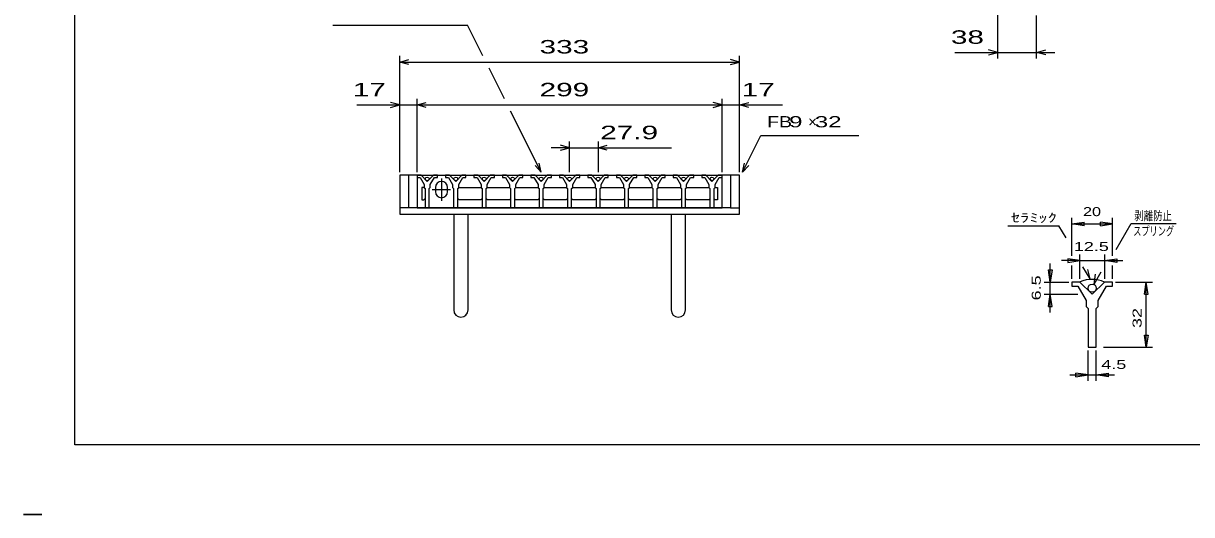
# Model space of a CAD drawing. Units: millimetres, scale not verified. Extents: x -1092 to 1034, y -753 to 635.
# Drawn here: x -1092 to 53, y -753 to -271 of the extents above; entities that cross this region are included whole.
import ezdxf
from ezdxf.enums import TextEntityAlignment as Align

# ---------------------------------------------------------------- set-up
doc = ezdxf.new("R2010")
doc.units = ezdxf.units.MM
doc.header["$LTSCALE"] = 6
for name, color, linetype, lineweight in [('0_2', 150, 'Continuous', 25), ('16', 3, 'Continuous', 25), ('19', 6, 'Continuous', 25), ('22', 2, 'Continuous', 25), ('32', 4, 'Continuous', 25)]:
    doc.layers.add(name, color=color, linetype=linetype, lineweight=lineweight)
doc.styles.add('ベクトル', font='')
doc.styles.get('ベクトル').set_extended_font_data('ベクトル')

msp = doc.modelspace()

# ---------------------------------------------------------------- linework, layer by layer
at = {"layer": '0_2'}
for p, q in [((-1041.6, -684.6), (-1041.6, 635.4)), ((1034.4, -684.6), (-1041.6, -684.6))]:
    msp.add_line(p, q, dxfattribs=at)
at = {"layer": '16'}
for p, q in [((-706.3, -420.4), (-706.3, -422.4)), ((-702.3, -420.4), (-706.3, -420.4)), ((-706.3, -420.4), (-407.3, -420.4)), ((-706.3, -420.4), (-706.3, -452.4)), ((-706.3, -422.4), (-703.3, -422.4)), ((-703.3, -422.4), (-699.3, -429.4)), ((-696.3, -426.4), (-702.3, -420.4)), ((-690.3, -420.4), (-696.3, -426.4)), ((-693.3, -429.4), (-689.3, -422.4)), ((-686.3, -420.4), (-690.3, -420.4)), ((-689.3, -422.4), (-686.3, -422.4)), ((-686.3, -422.4), (-686.3, -420.4)), ((-682.35, -423.4), (-682.35, -445.4)), ((-678.4, -420.4), (-678.4, -422.4)), ((-674.4, -420.4), (-678.4, -420.4)), ((-678.4, -422.4), (-675.4, -422.4)), ((-675.4, -422.4), (-671.4, -429.4)), ((-668.4, -426.4), (-674.4, -420.4)), ((-662.4, -420.4), (-668.4, -426.4)), ((-665.4, -429.4), (-661.4, -422.4)), ((-658.4, -420.4), (-662.4, -420.4)), ((-661.4, -422.4), (-658.4, -422.4)), ((-658.4, -422.4), (-658.4, -420.4)), ((-650.5, -420.4), (-650.5, -422.4)), ((-646.5, -420.4), (-650.5, -420.4)), ((-650.5, -422.4), (-647.5, -422.4)), ((-647.5, -422.4), (-643.5, -429.4)), ((-640.5, -426.4), (-646.5, -420.4)), ((-634.5, -420.4), (-640.5, -426.4)), ((-637.5, -429.4), (-633.5, -422.4)), ((-630.5, -420.4), (-634.5, -420.4)), ((-633.5, -422.4), (-630.5, -422.4)), ((-630.5, -422.4), (-630.5, -420.4)), ((-622.6, -420.4), (-622.6, -422.4)), ((-618.6, -420.4), (-622.6, -420.4)), ((-622.6, -422.4), (-619.6, -422.4)), ((-619.6, -422.4), (-615.6, -429.4)), ((-612.6, -426.4), (-618.6, -420.4)), ((-606.6, -420.4), (-612.6, -426.4)), ((-609.6, -429.4), (-605.6, -422.4)), ((-602.6, -420.4), (-606.6, -420.4)), ((-605.6, -422.4), (-602.6, -422.4)), ((-602.6, -422.4), (-602.6, -420.4)), ((-594.7, -420.4), (-594.7, -422.4)), ((-590.7, -420.4), (-594.7, -420.4)), ((-594.7, -422.4), (-591.7, -422.4)), ((-591.7, -422.4), (-587.7, -429.4)), ((-584.7, -426.4), (-590.7, -420.4)), ((-578.7, -420.4), (-584.7, -426.4)), ((-581.7, -429.4), (-577.7, -422.4)), ((-574.7, -420.4), (-578.7, -420.4)), ((-577.7, -422.4), (-574.7, -422.4)), ((-574.7, -422.4), (-574.7, -420.4)), ((-566.8, -420.4), (-566.8, -422.4)), ((-562.8, -420.4), (-566.8, -420.4)), ((-566.8, -422.4), (-563.8, -422.4)), ((-563.8, -422.4), (-559.8, -429.4)), ((-556.8, -426.4), (-562.8, -420.4)), ((-550.8, -420.4), (-556.8, -426.4)), ((-553.8, -429.4), (-549.8, -422.4)), ((-546.8, -420.4), (-550.8, -420.4)), ((-549.8, -422.4), (-546.8, -422.4)), ((-546.8, -422.4), (-546.8, -420.4)), ((-538.9, -420.4), (-538.9, -422.4)), ((-534.9, -420.4), (-538.9, -420.4)), ((-538.9, -422.4), (-535.9, -422.4)), ((-535.9, -422.4), (-531.9, -429.4)), ((-528.9, -426.4), (-534.9, -420.4)), ((-522.9, -420.4), (-528.9, -426.4)), ((-525.9, -429.4), (-521.9, -422.4)), ((-518.9, -420.4), (-522.9, -420.4)), ((-521.9, -422.4), (-518.9, -422.4)), ((-518.9, -422.4), (-518.9, -420.4)), ((-511, -420.4), (-511, -422.4)), ((-507, -420.4), (-511, -420.4)), ((-511, -422.4), (-508, -422.4)), ((-508, -422.4), (-504, -429.4)), ((-501, -426.4), (-507, -420.4)), ((-495, -420.4), (-501, -426.4)), ((-498, -429.4), (-494, -422.4)), ((-491, -420.4), (-495, -420.4)), ((-494, -422.4), (-491, -422.4)), ((-491, -422.4), (-491, -420.4)), ((-483.1, -420.4), (-483.1, -422.4)), ((-479.1, -420.4), (-483.1, -420.4)), ((-483.1, -422.4), (-480.1, -422.4)), ((-480.1, -422.4), (-476.1, -429.4)), ((-473.1, -426.4), (-479.1, -420.4)), ((-467.1, -420.4), (-473.1, -426.4)), ((-470.1, -429.4), (-466.1, -422.4)), ((-463.1, -420.4), (-467.1, -420.4)), ((-466.1, -422.4), (-463.1, -422.4)), ((-463.1, -422.4), (-463.1, -420.4)), ((-455.2, -420.4), (-455.2, -422.4)), ((-451.2, -420.4), (-455.2, -420.4)), ((-455.2, -422.4), (-452.2, -422.4)), ((-452.2, -422.4), (-448.2, -429.4)), ((-445.2, -426.4), (-451.2, -420.4)), ((-439.2, -420.4), (-445.2, -426.4)), ((-442.2, -429.4), (-438.2, -422.4)), ((-435.2, -420.4), (-439.2, -420.4)), ((-438.2, -422.4), (-435.2, -422.4)), ((-435.2, -422.4), (-435.2, -420.4)), ((-427.3, -420.4), (-427.3, -422.4)), ((-423.3, -420.4), (-427.3, -420.4)), ((-427.3, -422.4), (-424.3, -422.4)), ((-424.3, -422.4), (-420.3, -429.4)), ((-417.3, -426.4), (-423.3, -420.4)), ((-411.3, -420.4), (-417.3, -426.4)), ((-414.3, -429.4), (-410.3, -422.4)), ((-407.3, -420.4), (-411.3, -420.4)), ((-410.3, -422.4), (-407.3, -422.4)), ((-407.3, -422.4), (-407.3, -420.4)), ((-407.3, -452.4), (-407.3, -420.4)), ((-699.55, -432.4), (-701.55, -432.4)), ((-701.55, -432.4), (-701.55, -444.4)), ((-698.55, -433.4), (-699.55, -432.4)), ((-699.3, -429.4), (-699.3, -432.4)), ((-699.3, -432.4), (-698.3, -433.4)), ((-698.3, -433.4), (-698.3, -452.4)), ((-694.3, -433.4), (-693.3, -432.4)), ((-694.3, -452.4), (-694.3, -433.4)), ((-693.3, -432.4), (-693.3, -429.4)), ((-691.35, -434.4), (-673.35, -434.4)), ((-688.35, -432.4), (-688.35, -436.4)), ((-676.35, -436.4), (-676.35, -432.4)), ((-671.4, -429.4), (-671.4, -432.4)), ((-671.4, -432.4), (-670.4, -433.4)), ((-670.4, -433.4), (-670.4, -452.4)), ((-666.4, -433.4), (-665.4, -432.4)), ((-666.4, -452.4), (-666.4, -433.4)), ((-666.15, -433.4), (-665.15, -432.4)), ((-665.4, -432.4), (-665.4, -429.4)), ((-665.15, -432.4), (-643.75, -432.4)), ((-643.75, -432.4), (-642.75, -433.4)), ((-643.5, -429.4), (-643.5, -432.4)), ((-643.5, -432.4), (-642.5, -433.4)), ((-642.5, -433.4), (-642.5, -452.4)), ((-638.5, -433.4), (-637.5, -432.4)), ((-638.5, -452.4), (-638.5, -433.4)), ((-638.25, -433.4), (-637.25, -432.4)), ((-637.5, -432.4), (-637.5, -429.4)), ((-637.25, -432.4), (-615.85, -432.4)), ((-615.85, -432.4), (-614.85, -433.4)), ((-615.6, -429.4), (-615.6, -432.4)), ((-615.6, -432.4), (-614.6, -433.4)), ((-614.6, -433.4), (-614.6, -452.4)), ((-610.6, -433.4), (-609.6, -432.4)), ((-610.6, -452.4), (-610.6, -433.4)), ((-610.35, -433.4), (-609.35, -432.4)), ((-609.6, -432.4), (-609.6, -429.4)), ((-609.35, -432.4), (-587.95, -432.4)), ((-587.95, -432.4), (-586.95, -433.4)), ((-587.7, -429.4), (-587.7, -432.4)), ((-587.7, -432.4), (-586.7, -433.4)), ((-586.7, -433.4), (-586.7, -452.4)), ((-582.7, -433.4), (-581.7, -432.4)), ((-582.7, -452.4), (-582.7, -433.4)), ((-582.45, -433.4), (-581.45, -432.4)), ((-581.7, -432.4), (-581.7, -429.4)), ((-581.45, -432.4), (-560.05, -432.4)), ((-560.05, -432.4), (-559.05, -433.4)), ((-559.8, -429.4), (-559.8, -432.4)), ((-559.8, -432.4), (-558.8, -433.4)), ((-558.8, -433.4), (-558.8, -452.4)), ((-554.8, -433.4), (-553.8, -432.4)), ((-554.8, -452.4), (-554.8, -433.4)), ((-554.55, -433.4), (-553.55, -432.4)), ((-553.8, -432.4), (-553.8, -429.4)), ((-553.55, -432.4), (-532.15, -432.4)), ((-532.15, -432.4), (-531.15, -433.4)), ((-531.9, -429.4), (-531.9, -432.4)), ((-531.9, -432.4), (-530.9, -433.4)), ((-530.9, -433.4), (-530.9, -452.4)), ((-526.9, -433.4), (-525.9, -432.4)), ((-526.9, -452.4), (-526.9, -433.4)), ((-526.65, -433.4), (-525.65, -432.4)), ((-525.9, -432.4), (-525.9, -429.4)), ((-525.65, -432.4), (-504.25, -432.4)), ((-504.25, -432.4), (-503.25, -433.4)), ((-504, -429.4), (-504, -432.4)), ((-504, -432.4), (-503, -433.4)), ((-503, -433.4), (-503, -452.4)), ((-499, -433.4), (-498, -432.4)), ((-499, -452.4), (-499, -433.4)), ((-498.75, -433.4), (-497.75, -432.4)), ((-498, -432.4), (-498, -429.4)), ((-497.75, -432.4), (-476.35, -432.4)), ((-476.35, -432.4), (-475.35, -433.4)), ((-476.1, -429.4), (-476.1, -432.4)), ((-476.1, -432.4), (-475.1, -433.4)), ((-475.1, -433.4), (-475.1, -452.4)), ((-471.1, -433.4), (-470.1, -432.4)), ((-471.1, -452.4), (-471.1, -433.4)), ((-470.85, -433.4), (-469.85, -432.4)), ((-470.1, -432.4), (-470.1, -429.4)), ((-469.85, -432.4), (-448.45, -432.4)), ((-448.45, -432.4), (-447.45, -433.4)), ((-448.2, -429.4), (-448.2, -432.4)), ((-448.2, -432.4), (-447.2, -433.4)), ((-447.2, -433.4), (-447.2, -452.4)), ((-443.2, -433.4), (-442.2, -432.4)), ((-443.2, -452.4), (-443.2, -433.4)), ((-442.95, -433.4), (-441.95, -432.4)), ((-442.2, -432.4), (-442.2, -429.4)), ((-441.95, -432.4), (-420.55, -432.4)), ((-420.55, -432.4), (-419.55, -433.4)), ((-420.3, -429.4), (-420.3, -432.4)), ((-420.3, -432.4), (-419.3, -433.4)), ((-419.3, -433.4), (-419.3, -452.4)), ((-415.3, -433.4), (-414.3, -432.4)), ((-415.3, -452.4), (-415.3, -433.4)), ((-415.05, -433.4), (-414.05, -432.4)), ((-414.3, -432.4), (-414.3, -429.4)), ((-414.05, -432.4), (-412.05, -432.4)), ((-412.05, -432.4), (-412.05, -444.4)), ((-701.55, -444.4), (-699.55, -444.4)), ((-699.55, -444.4), (-698.55, -443.4)), ((-665.15, -444.4), (-666.15, -443.4)), ((-643.75, -444.4), (-665.15, -444.4)), ((-642.75, -443.4), (-643.75, -444.4)), ((-637.25, -444.4), (-638.25, -443.4)), ((-615.85, -444.4), (-637.25, -444.4)), ((-614.85, -443.4), (-615.85, -444.4)), ((-609.35, -444.4), (-610.35, -443.4)), ((-587.95, -444.4), (-609.35, -444.4)), ((-586.95, -443.4), (-587.95, -444.4)), ((-581.45, -444.4), (-582.45, -443.4)), ((-560.05, -444.4), (-581.45, -444.4)), ((-559.05, -443.4), (-560.05, -444.4)), ((-553.55, -444.4), (-554.55, -443.4)), ((-532.15, -444.4), (-553.55, -444.4)), ((-531.15, -443.4), (-532.15, -444.4)), ((-525.65, -444.4), (-526.65, -443.4)), ((-504.25, -444.4), (-525.65, -444.4)), ((-503.25, -443.4), (-504.25, -444.4)), ((-497.75, -444.4), (-498.75, -443.4)), ((-476.35, -444.4), (-497.75, -444.4)), ((-475.35, -443.4), (-476.35, -444.4)), ((-469.85, -444.4), (-470.85, -443.4)), ((-448.45, -444.4), (-469.85, -444.4)), ((-447.45, -443.4), (-448.45, -444.4)), ((-441.95, -444.4), (-442.95, -443.4)), ((-420.55, -444.4), (-441.95, -444.4)), ((-419.55, -443.4), (-420.55, -444.4)), ((-414.05, -444.4), (-415.05, -443.4)), ((-412.05, -444.4), (-414.05, -444.4)), ((-706.3, -452.4), (-407.3, -452.4)), ((-698.3, -452.4), (-694.3, -452.4)), ((-670.4, -452.4), (-666.4, -452.4)), ((-642.5, -452.4), (-638.5, -452.4)), ((-614.6, -452.4), (-610.6, -452.4)), ((-586.7, -452.4), (-582.7, -452.4)), ((-558.8, -452.4), (-554.8, -452.4)), ((-530.9, -452.4), (-526.9, -452.4)), ((-503, -452.4), (-499, -452.4)), ((-475.1, -452.4), (-471.1, -452.4)), ((-447.2, -452.4), (-443.2, -452.4)), ((-419.3, -452.4), (-415.3, -452.4)), ((-1092, -753), (-1074, -753)), ((-1092, -753), (-1074, -753)), ((-1092, -753), (-1074, -753)), ((-1092, -753), (-1074, -753)), ((-1092, -753), (-1074, -753))]:
    msp.add_line(p, q, dxfattribs=at)
for centre in [(-696.3, -423.9), (-668.4, -423.9), (-640.5, -423.9), (-612.6, -423.9), (-584.7, -423.9), (-556.8, -423.9), (-528.9, -423.9), (-501, -423.9), (-473.1, -423.9), (-445.2, -423.9), (-417.3, -423.9)]:
    msp.add_circle(centre, 1.8, dxfattribs=at)
for centre, start, end in [((-682.35, -432.4), 0, 180), ((-682.35, -436.4), 180, 0)]:
    msp.add_arc(centre, 6, start, end, dxfattribs=at)
at = {"layer": '19'}
for p, q in [((-706.3, -420.4), (-723.3, -420.4)), ((-723.3, -420.4), (-723.3, -458.4)), ((-714.3, -452.4), (-714.3, -420.4)), ((-390.3, -420.4), (-407.3, -420.4)), ((-399.3, -420.4), (-399.3, -452.4)), ((-390.3, -458.4), (-390.3, -420.4)), ((-714.3, -452.4), (-723.3, -452.4)), ((-399.3, -452.4), (-714.3, -452.4)), ((-399.3, -452.4), (-390.3, -452.4)), ((-723.3, -458.4), (-390.3, -458.4)), ((-670.3, -458.4), (-670.3, -552.4)), ((-656.3, -552.4), (-656.3, -458.4)), ((-457.3, -458.4), (-457.3, -552.4)), ((-443.3, -552.4), (-443.3, -458.4))]:
    msp.add_line(p, q, dxfattribs=at)
for centre in [(-663.3, -552.4), (-450.3, -552.4)]:
    msp.add_arc(centre, 7, 180, 0, dxfattribs=at)
at = {"layer": '22', "color": 4}
for p, q in [((-137.3, -305.9), (-137.3, -167.9)), ((-788.7, -273.4), (-656.7, -273.4)), ((-641.7, -303.4), (-656.7, -273.4)), ((-99.3, -305.9), (-99.3, -263.9)), ((-137.3, -299.9), (-146.3, -297.5)), ((-99.3, -299.9), (-90.3, -297.5)), ((-723.3, -417.4), (-723.3, -303.4)), ((-723.3, -309.4), (-714.3, -307)), ((-390.3, -309.4), (-399.3, -307)), ((-390.3, -417.4), (-390.3, -303.4)), ((-179.3, -299.9), (-137.3, -299.9)), ((-146.3, -302.3), (-137.3, -299.9)), ((-137.3, -299.9), (-99.3, -299.9)), ((-90.3, -302.3), (-99.3, -299.9)), ((-99.3, -299.9), (-81.3, -299.9)), ((-714.3, -311.8), (-723.3, -309.4)), ((-723.3, -309.4), (-390.3, -309.4)), ((-620.7, -345.4), (-635.7, -315.4)), ((-399.3, -311.8), (-390.3, -309.4)), ((-765.3, -351.4), (-723.3, -351.4)), ((-723.3, -351.4), (-732.3, -349)), ((-732.3, -353.8), (-723.3, -351.4)), ((-723.3, -417.4), (-723.3, -345.4)), ((-723.3, -351.4), (-706.3, -351.4)), ((-706.3, -417.4), (-706.3, -345.4)), ((-706.3, -351.4), (-697.3, -349)), ((-697.3, -353.8), (-706.3, -351.4)), ((-706.3, -351.4), (-407.3, -351.4)), ((-407.3, -351.4), (-416.3, -349)), ((-416.3, -353.8), (-407.3, -351.4)), ((-407.3, -417.4), (-407.3, -345.4)), ((-407.3, -351.4), (-390.3, -351.4)), ((-390.3, -417.4), (-390.3, -345.4)), ((-390.3, -351.4), (-381.3, -349)), ((-381.3, -353.8), (-390.3, -351.4)), ((-390.3, -351.4), (-348.3, -351.4)), ((-584.7, -417.4), (-614.7, -357.4)), ((-556.8, -417.4), (-556.8, -387.4)), ((-528.9, -387.4), (-528.9, -417.4)), ((-387.3, -417.4), (-369.3, -381.4)), ((-369.3, -381.4), (-273.3, -381.4)), ((-556.8, -393.4), (-574.8, -393.4)), ((-556.8, -393.4), (-565.8, -391)), ((-565.8, -395.8), (-556.8, -393.4)), ((-556.8, -393.4), (-528.9, -393.4)), ((-528.9, -393.4), (-519.9, -391)), ((-519.9, -395.8), (-528.9, -393.4)), ((-528.9, -393.4), (-456.9, -393.4)), ((-584.7, -417.4), (-590.7, -410.8)), ((-584.7, -417.4), (-586.5, -408.64)), ((-387.3, -417.4), (-385.5, -408.64)), ((-387.3, -417.4), (-381.3, -410.8)), ((-1074, -753), (-1092, -753)), ((-1074, -753), (-1092, -753)), ((-1074, -753), (-1092, -753))]:
    msp.add_line(p, q, dxfattribs=at)
at = {"layer": '22'}
msp.add_line((-1074, -753), (-1092, -753), dxfattribs=at)
msp.add_line((-1074, -753), (-1092, -753), dxfattribs=at)
msp.add_line((-1074, -753), (-1092, -753), dxfattribs=at)
at = {"layer": '32'}
for p, q in [((-64.8, -499.2), (-64.8, -462)), ((-64.8, -468), (-52.8, -466.2)), ((-52.8, -469.8), (-64.8, -468)), ((-64.8, -468), (-24.8, -468)), ((-52.8, -469.8), (-52.8, -466.2)), ((-24.8, -468), (-36.8, -466.2)), ((-36.8, -469.8), (-36.8, -466.2)), ((-36.8, -469.8), (-24.8, -468)), ((-24.8, -499.2), (-24.8, -462)), ((-21.2, -493), (-6.6, -467.8)), ((-6.6, -467.8), (37.4, -467.8)), ((-127.4, -469.8), (-77.4, -469.8)), ((-70.4, -481.8), (-77.4, -469.8)), ((-56.8, -504), (-68.8, -502.2)), ((-68.8, -502.2), (-68.8, -505.8)), ((-56.8, -522), (-56.8, -498)), ((-32.8, -498), (-32.8, -522)), ((-32.8, -504), (-20.8, -502.2)), ((-20.8, -502.2), (-20.8, -505.8)), ((-85.8, -525), (-87.6, -513)), ((-87.6, -513), (-84, -513)), ((-85.8, -525), (-85.8, -507)), ((-84, -513), (-85.8, -525)), ((-56.8, -504), (-74.8, -504)), ((-68.8, -505.8), (-56.8, -504)), ((-64.8, -522), (-64.8, -508.8)), ((-56.8, -504), (-32.8, -504)), ((-46.8, -522), (-53.8, -510)), ((-46.8, -522), (-49, -512.6)), ((-42.8, -527), (-36, -515)), ((-20.8, -505.8), (-32.8, -504)), ((-32.8, -504), (-14.8, -504)), ((-24.8, -522), (-24.8, -508.8)), ((-91.8, -525), (-67.8, -525)), ((-85.8, -537), (-85.8, -525)), ((-64.8, -525), (-64.8, -529)), ((-56.8, -525), (-64.8, -525)), ((-44.8, -537), (-56.8, -525)), ((-32.8, -525), (-44.8, -537)), ((-42.8, -527), (-41.4, -517.4)), ((-24.8, -525), (-32.8, -525)), ((-24.8, -529), (-24.8, -525)), ((-21.8, -525), (14.2, -525)), ((6.4, -537), (8.2, -525)), ((10, -537), (8.2, -525)), ((8.2, -589), (8.2, -525)), ((-91.8, -537), (-58.8, -537)), ((-87.6, -549), (-85.8, -537)), ((-84, -549), (-85.8, -537)), ((-85.8, -555), (-85.8, -537)), ((-64.8, -529), (-58.8, -529)), ((-58.8, -529), (-50.8, -543)), ((-38.8, -543), (-30.8, -529)), ((-30.8, -529), (-24.8, -529)), ((6.4, -537), (10, -537)), ((-87.6, -549), (-84, -549)), ((-50.8, -543), (-50.8, -549)), ((-50.8, -549), (-48.8, -551)), ((-40.8, -551), (-38.8, -549)), ((-38.8, -549), (-38.8, -543)), ((-48.8, -551), (-48.8, -589)), ((-40.8, -589), (-40.8, -551)), ((8.2, -589), (6.4, -577)), ((6.4, -577), (10, -577)), ((10, -577), (8.2, -589)), ((-48.8, -589), (-40.8, -589)), ((-48.8, -622), (-48.8, -592)), ((-40.8, -622), (-40.8, -592)), ((-33.8, -589), (14.2, -589)), ((-66.8, -616), (-48.8, -616)), ((-48.8, -616), (-60.8, -614.2)), ((-60.8, -617.8), (-60.8, -614.2)), ((-60.8, -617.8), (-48.8, -616)), ((-48.8, -616), (-40.8, -616)), ((-40.8, -616), (-28.8, -614.2)), ((-28.8, -617.8), (-40.8, -616)), ((-40.8, -616), (-22.8, -616)), ((-28.8, -617.8), (-28.8, -614.2))]:
    msp.add_line(p, q, dxfattribs=at)
msp.add_circle((-44.8, -531), 4, dxfattribs=at)
msp.add_arc((-45, -552.41), 30, 66, 113, dxfattribs=at)

# ---------------------------------------------------------------- texts
at = {"layer": '22', "style": 'ベクトル'}
for s, height, width, p in [(' 38 ', 13.2, 1.65, (-191.3, -284.9)), (' 333 ', 13.2, 1.65, (-594.3, -294.4)), (' 17 ', 13.2, 1.65, (-777.3, -336.4)), (' 299 ', 13.2, 1.65, (-594.3, -336.4)), (' 17 ', 13.2, 1.65, (-396.3, -336.4)), ('FB', 11, 1.3, (-363.3, -367.9)), (' 9 ', 11, 1.6, (-348.3, -367.9)), (' 32 ', 11, 1.6, (-323.1, -367.9)), (' 27.9 ', 13.2, 1.65, (-534.9, -378.4))]:
    msp.add_text(s, height=height, dxfattribs=dict(at, width=width)).set_placement(p, align=Align.MIDDLE_LEFT)
msp.add_text('×', height=11, dxfattribs=at).set_placement((-323.1, -367.9), align=Align.MIDDLE_LEFT)
at = {"layer": '32', "color": 2, "style": 'ベクトル'}
for s, width, p in [('ｾﾗﾐｯｸ', 1.5, (-124.4, -462)), ('20', 1.35, (-53.8, -456)), ('剥離防止', 0.75, (-3.6, -460)), ('スプリング', 0.65, (-4.6, -475)), ('12.5', 1.5, (-62.8, -490.2)), (' 4.5 ', 1.5, (-40.8, -605.8))]:
    msp.add_text(s, height=8.798, dxfattribs=dict(at, width=width)).set_placement(p, align=Align.MIDDLE_LEFT)
at = {"layer": '32', "color": 2, "style": 'ベクトル', "width": 1.5}
for s, p in [('6.5', (-99.6, -543)), (' 32 ', (-0.8, -575))]:
    msp.add_text(s, height=8.798, rotation=90, dxfattribs=at).set_placement(p, align=Align.MIDDLE_LEFT)

doc.saveas('drawing.dxf')
